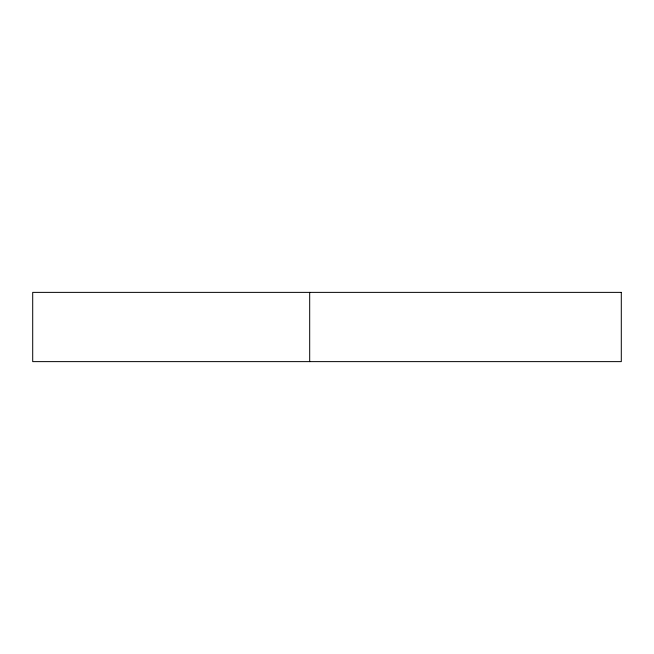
<?xml version="1.0" encoding="UTF-8"?>
<svg xmlns="http://www.w3.org/2000/svg" width="654" height="654" viewBox="0 0 654 654"><rect width="100%" height="100%" fill="white"/><g stroke="black" fill="none" stroke-linecap="round" stroke-linejoin="round"><path stroke-width="0.98" d="M309.685 292.379L309.685 361.621M621.3 292.379L32.7 292.379L32.7 361.621L621.3 361.621L621.3 292.379"/></g></svg>
